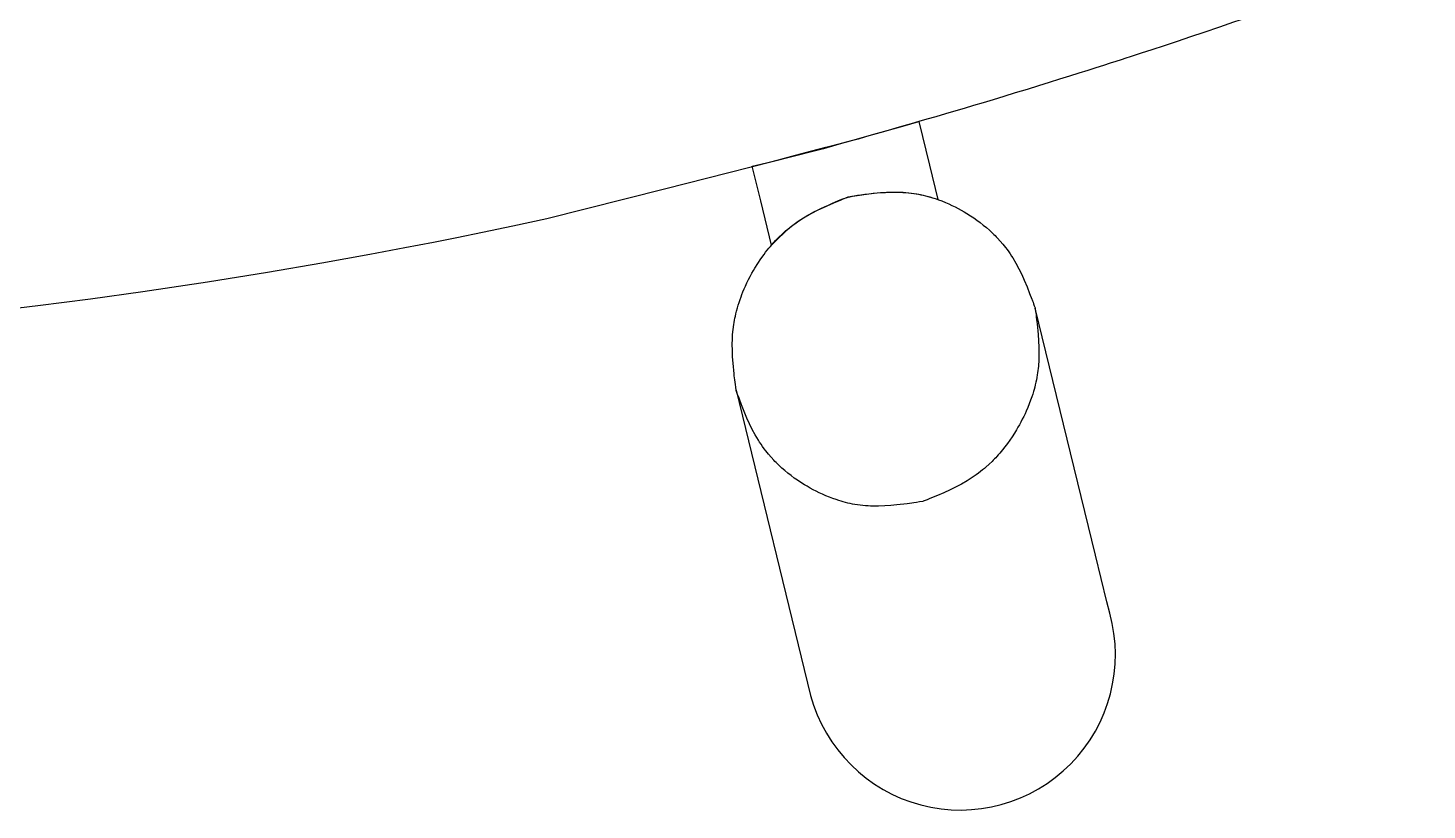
# Model space of a CAD drawing. Extents: x -120222 to -41942, y -19134 to 30932.
# Drawn here: x -97446.9 to -97364.5, y 3991.4 to 4037.5 of the extents above; entities that cross this region are included whole.
import ezdxf

# ---------------------------------------------------------------- set-up
doc = ezdxf.new("R2010")
doc.units = 0
doc.header["$LTSCALE"] = 150
doc.header["$MEASUREMENT"] = 0
doc.layers.get('0').update_dxf_attribs({"linetype": 'CONTINUOUS'})
doc.layers.add('_____', color=7, linetype='CONTINUOUS')

# ---------------------------------------------------------------- blocks, each defined once
blk = doc.blocks.new('____-461')
at = {"color": 1, "linetype": 'Continuous'}
for p, q in [((-103819.116, -542.251), (-103822.672, -527.695)), ((-103840.294, -532.526), (-103835.902, -550.501)), ((-103818.447, -544.987), (-103819.116, -542.251)), ((-103818.28, -545.671), (-103818.447, -544.987))]:
    blk.add_line(p, q, dxfattribs=at)
for points in [[(-103799.078, -506.592, 0), (-103800.585, -507.176, 0), (-103802.105, -507.749, 0), (-103803.621, -508.304, 0), (-103804.606, -508.659, 0), (-103805.478, -508.969, 0), (-103806.24, -509.236, 0), (-103806.9, -509.466, 0), (-103807.46, -509.66, 0), (-103807.992, -509.843, 0), (-103808.523, -510.026, 0), (-103809.026, -510.198, 0), (-103809.6, -510.393, 0), (-103810.25, -510.613, 0), (-103810.982, -510.863, 0), (-103811.809, -511.147, 0), (-103812.732, -511.466, 0)], [(-103799.078, -506.592, 0), (-103800.585, -507.176, 0), (-103802.105, -507.749, 0), (-103803.621, -508.304, 0), (-103804.606, -508.659, 0), (-103805.478, -508.969, 0), (-103806.24, -509.236, 0), (-103806.9, -509.466, 0), (-103807.46, -509.66, 0), (-103807.992, -509.843, 0), (-103808.523, -510.026, 0), (-103809.026, -510.198, 0), (-103809.6, -510.393, 0), (-103810.25, -510.613, 0), (-103810.982, -510.863, 0), (-103811.809, -511.147, 0), (-103812.732, -511.466, 0)], [(-103851.442, -522.44, 0), (-103853.439, -522.874, 0), (-103855.233, -523.247, 0), (-103856.754, -523.556, 0), (-103858.116, -523.826, 0), (-103859.805, -524.151, 0), (-103861.871, -524.542, 0), (-103864.695, -525.05, 0), (-103867.904, -525.598, 0), (-103871.431, -526.165, 0), (-103875.234, -526.742, 0), (-103878.333, -527.174, 0), (-103881.435, -527.567, 0), (-103884.527, -527.927, 0)], [(-103851.442, -522.44, 0), (-103853.439, -522.874, 0), (-103855.233, -523.247, 0), (-103856.754, -523.556, 0), (-103858.116, -523.826, 0), (-103859.805, -524.151, 0), (-103861.871, -524.542, 0), (-103864.695, -525.05, 0), (-103867.904, -525.598, 0), (-103871.431, -526.165, 0), (-103875.234, -526.742, 0), (-103878.333, -527.174, 0), (-103881.435, -527.567, 0), (-103884.527, -527.927, 0)], [(-103812.732, -511.466, 0), (-103813.516, -511.726, 0), (-103814.305, -511.986, 0), (-103815.079, -512.242, 0), (-103815.809, -512.481, 0), (-103816.432, -512.685, 0), (-103817.076, -512.895, 0), (-103817.334, -512.979, 0), (-103817.603, -513.066, 0), (-103817.911, -513.166, 0), (-103818.259, -513.278, 0), (-103818.657, -513.405, 0), (-103819.096, -513.546, 0), (-103819.579, -513.7, 0), (-103820.101, -513.866, 0), (-103820.657, -514.041, 0), (-103821.233, -514.222, 0), (-103821.84, -514.411, 0), (-103822.479, -514.608, 0), (-103823.148, -514.814, 0), (-103823.844, -515.027, 0), (-103824.51, -515.23, 0), (-103825.144, -515.421, 0), (-103825.744, -515.602, 0), (-103826.313, -515.772, 0), (-103826.849, -515.931, 0), (-103827.355, -516.08, 0), (-103827.962, -516.258, 0), (-103828.526, -516.424, 0), (-103829.048, -516.576, 0), (-103829.528, -516.715, 0), (-103829.978, -516.846, 0), (-103830.407, -516.969, 0), (-103830.814, -517.086, 0), (-103831.338, -517.236, 0), (-103831.821, -517.373, 0), (-103832.264, -517.499, 0), (-103832.665, -517.613, 0), (-103833.108, -517.738, 0), (-103833.578, -517.87, 0), (-103834.079, -518.011, 0), (-103834.607, -518.158, 0), (-103835.145, -518.309, 0), (-103835.695, -518.462, 0)], [(-103812.732, -511.466, 0), (-103813.516, -511.726, 0), (-103814.305, -511.986, 0), (-103815.079, -512.242, 0), (-103815.809, -512.481, 0), (-103816.432, -512.685, 0), (-103817.076, -512.895, 0), (-103817.334, -512.979, 0), (-103817.603, -513.066, 0), (-103817.911, -513.166, 0), (-103818.259, -513.278, 0), (-103818.657, -513.405, 0), (-103819.096, -513.546, 0), (-103819.579, -513.7, 0), (-103820.101, -513.866, 0), (-103820.657, -514.041, 0), (-103821.233, -514.222, 0), (-103821.84, -514.411, 0), (-103822.479, -514.608, 0), (-103823.148, -514.814, 0), (-103823.844, -515.027, 0), (-103824.51, -515.23, 0), (-103825.144, -515.421, 0), (-103825.744, -515.602, 0), (-103826.313, -515.772, 0), (-103826.849, -515.931, 0), (-103827.355, -516.08, 0), (-103827.962, -516.258, 0), (-103828.526, -516.424, 0), (-103829.048, -516.576, 0), (-103829.528, -516.715, 0), (-103829.978, -516.846, 0), (-103830.407, -516.969, 0), (-103830.814, -517.086, 0), (-103831.338, -517.236, 0), (-103831.821, -517.373, 0), (-103832.264, -517.499, 0), (-103832.665, -517.613, 0), (-103833.108, -517.738, 0), (-103833.578, -517.87, 0), (-103834.079, -518.011, 0), (-103834.607, -518.158, 0), (-103835.145, -518.309, 0), (-103835.695, -518.462, 0)], [(-103839.337, -519.343, 0), (-103838.503, -519.135, 0), (-103837.652, -518.918, 0), (-103836.785, -518.694, 0), (-103835.901, -518.463, 0), (-103835, -518.224, 0), (-103834.083, -517.978, 0), (-103833.203, -517.739, 0), (-103832.308, -517.493, 0), (-103831.398, -517.241, 0), (-103830.473, -516.982, 0), (-103829.533, -516.716, 0)], [(-103829.533, -516.716, 0), (-103828.906, -519.281, 0), (-103828.414, -521.297, 0)], [(-103835.695, -518.462, 0), (-103844.513, -520.69, 0), (-103851.442, -522.44, 0)], [(-103838.204, -523.981, 0), (-103838.838, -521.384, 0), (-103839.337, -519.343, 0)], [(-103828.414, -521.297, 0), (-103828.693, -521.217, 0), (-103828.955, -521.146, 0), (-103829.201, -521.085, 0), (-103829.43, -521.033, 0), (-103829.642, -520.991, 0), (-103829.798, -520.965, 0), (-103829.955, -520.944, 0), (-103830.12, -520.926, 0), (-103830.293, -520.911, 0), (-103830.474, -520.901, 0), (-103830.717, -520.892, 0), (-103830.973, -520.89, 0), (-103831.237, -520.894, 0), (-103831.493, -520.901, 0), (-103831.741, -520.913, 0), (-103831.981, -520.929, 0), (-103832.211, -520.949, 0), (-103832.469, -520.977, 0), (-103832.712, -521.008, 0), (-103832.937, -521.04, 0), (-103833.145, -521.074, 0), (-103833.336, -521.108, 0), (-103833.51, -521.144, 0), (-103833.772, -521.21, 0), (-103834.026, -521.29, 0), (-103834.272, -521.384, 0), (-103834.463, -521.465, 0), (-103834.665, -521.552, 0), (-103834.876, -521.645, 0), (-103835.097, -521.745, 0), (-103835.328, -521.855, 0), (-103835.565, -521.975, 0), (-103835.812, -522.106, 0), (-103836.069, -522.249, 0), (-103836.328, -522.404, 0), (-103836.499, -522.514, 0), (-103836.669, -522.63, 0), (-103836.837, -522.75, 0), (-103837.004, -522.876, 0), (-103837.17, -523.007, 0), (-103837.339, -523.15, 0), (-103837.545, -523.333, 0), (-103837.758, -523.532, 0), (-103837.978, -523.748, 0), (-103838.204, -523.981, 0)], [(-103833.675, -521.141, 0), (-103833.478, -521.11, 0), (-103833.306, -521.084, 0), (-103833.154, -521.062, 0), (-103833.019, -521.042, 0), (-103832.89, -521.024, 0), (-103832.761, -521.006, 0), (-103832.152, -520.931, 0), (-103831.791, -520.897, 0), (-103831.43, -520.873, 0), (-103831.07, -520.861, 0), (-103830.949, -520.86, 0), (-103830.829, -520.86, 0), (-103830.708, -520.862, 0), (-103830.588, -520.867, 0), (-103830.453, -520.874, 0), (-103830.3, -520.884, 0), (-103830.138, -520.898, 0), (-103829.977, -520.918, 0), (-103829.828, -520.939, 0), (-103829.678, -520.963, 0), (-103829.54, -520.988, 0), (-103829.401, -521.016, 0), (-103829.263, -521.047, 0), (-103829.126, -521.081, 0), (-103828.989, -521.117, 0), (-103828.871, -521.15, 0), (-103828.729, -521.192, 0), (-103828.564, -521.245, 0), (-103828.376, -521.311, 0), (-103828.171, -521.388, 0), (-103827.965, -521.471, 0), (-103827.76, -521.56, 0), (-103827.575, -521.646, 0), (-103827.391, -521.737, 0), (-103827.209, -521.831, 0), (-103827.029, -521.929, 0), (-103826.854, -522.03, 0), (-103826.697, -522.124, 0), (-103826.491, -522.254, 0), (-103826.295, -522.384, 0), (-103826.102, -522.519, 0), (-103825.913, -522.66, 0), (-103825.728, -522.805, 0), (-103825.546, -522.953, 0), (-103825.37, -523.108, 0), (-103825.268, -523.201, 0), (-103825.182, -523.282, 0), (-103825.109, -523.353, 0), (-103825.037, -523.424, 0), (-103824.965, -523.497, 0), (-103824.895, -523.57, 0), (-103824.733, -523.746, 0), (-103824.577, -523.927, 0), (-103824.5, -524.021, 0), (-103824.418, -524.125, 0), (-103824.327, -524.244, 0), (-103824.233, -524.373, 0), (-103824.142, -524.504, 0), (-103824.06, -524.63, 0), (-103823.99, -524.74, 0), (-103823.803, -525.056, 0), (-103823.63, -525.38, 0), (-103823.467, -525.712, 0), (-103823.314, -526.051, 0), (-103823.152, -526.436, 0), (-103822.998, -526.826, 0), (-103822.866, -527.172, 0), (-103822.849, -527.218, 0), (-103822.828, -527.275, 0), (-103822.8, -527.35, 0), (-103822.766, -527.443, 0), (-103822.725, -527.553, 0), (-103822.678, -527.681, 0)], [(-103840.294, -532.526, 0), (-103840.317, -532.348, 0), (-103840.337, -532.19, 0), (-103840.354, -532.05, 0), (-103840.37, -531.923, 0), (-103840.384, -531.807, 0), (-103840.397, -531.692, 0), (-103840.41, -531.576, 0), (-103840.472, -530.942, 0), (-103840.498, -530.565, 0), (-103840.514, -530.188, 0), (-103840.518, -529.813, 0), (-103840.511, -529.532, 0), (-103840.495, -529.249, 0), (-103840.467, -528.953, 0), (-103840.429, -528.661, 0), (-103840.408, -528.536, 0), (-103840.386, -528.411, 0), (-103840.362, -528.287, 0), (-103840.335, -528.162, 0), (-103840.305, -528.03, 0), (-103840.265, -527.869, 0), (-103840.216, -527.685, 0), (-103840.167, -527.521, 0), (-103840.115, -527.358, 0), (-103840.06, -527.196, 0), (-103840.002, -527.033, 0), (-103839.948, -526.891, 0), (-103839.886, -526.736, 0), (-103839.817, -526.57, 0), (-103839.744, -526.405, 0), (-103839.653, -526.21, 0), (-103839.558, -526.017, 0), (-103839.459, -525.826, 0), (-103839.358, -525.641, 0), (-103839.265, -525.478, 0), (-103839.18, -525.334, 0), (-103839.009, -525.06, 0), (-103838.83, -524.791, 0), (-103838.642, -524.53, 0), (-103838.552, -524.408, 0), (-103838.459, -524.289, 0), (-103838.365, -524.171, 0), (-103838.271, -524.059, 0), (-103838.188, -523.962, 0), (-103838.075, -523.835, 0), (-103837.965, -523.715, 0), (-103837.853, -523.598, 0), (-103837.74, -523.483, 0), (-103837.624, -523.371, 0), (-103837.506, -523.261, 0), (-103837.386, -523.153, 0), (-103837.252, -523.039, 0), (-103837.11, -522.924, 0), (-103836.956, -522.804, 0), (-103836.797, -522.687, 0), (-103836.641, -522.58, 0), (-103836.323, -522.376, 0), (-103835.997, -522.187, 0), (-103835.664, -522.01, 0), (-103835.323, -521.842, 0), (-103834.936, -521.665, 0), (-103834.544, -521.496, 0), (-103834.196, -521.351, 0), (-103834.15, -521.333, 0), (-103834.095, -521.31, 0), (-103834.021, -521.28, 0), (-103833.928, -521.243, 0), (-103833.818, -521.198, 0), (-103833.69, -521.146, 0)], [(-103833.69, -521.146, 0), (-103833.682, -521.143, 0), (-103833.675, -521.141, 0)], [(-103822.672, -527.695, 0), (-103822.647, -527.897, 0), (-103822.624, -528.073, 0), (-103822.605, -528.227, 0), (-103822.589, -528.365, 0), (-103822.573, -528.497, 0), (-103822.558, -528.629, 0), (-103822.497, -529.25, 0), (-103822.47, -529.619, 0), (-103822.454, -529.988, 0), (-103822.449, -530.356, 0), (-103822.45, -530.459, 0), (-103822.452, -530.562, 0), (-103822.455, -530.665, 0), (-103822.459, -530.767, 0), (-103822.465, -530.871, 0), (-103822.473, -530.987, 0), (-103822.483, -531.111, 0), (-103822.496, -531.244, 0), (-103822.512, -531.376, 0), (-103822.53, -531.508, 0), (-103822.549, -531.628, 0), (-103822.575, -531.782, 0), (-103822.603, -531.925, 0), (-103822.633, -532.067, 0), (-103822.666, -532.208, 0), (-103822.701, -532.35, 0), (-103822.739, -532.491, 0), (-103822.774, -532.612, 0), (-103822.818, -532.758, 0), (-103822.872, -532.928, 0), (-103822.94, -533.121, 0), (-103823.02, -533.333, 0), (-103823.105, -533.545, 0), (-103823.196, -533.756, 0), (-103823.271, -533.92, 0), (-103823.349, -534.083, 0), (-103823.43, -534.245, 0), (-103823.513, -534.405, 0), (-103823.6, -534.564, 0), (-103823.686, -534.717, 0), (-103823.767, -534.855, 0), (-103823.899, -535.068, 0), (-103824.03, -535.272, 0), (-103824.165, -535.472, 0), (-103824.307, -535.668, 0), (-103824.452, -535.86, 0), (-103824.6, -536.049, 0), (-103824.755, -536.232, 0), (-103824.848, -536.338, 0), (-103824.928, -536.427, 0), (-103824.999, -536.504, 0), (-103825.07, -536.579, 0), (-103825.143, -536.654, 0), (-103825.216, -536.727, 0), (-103825.391, -536.896, 0), (-103825.571, -537.059, 0), (-103825.664, -537.14, 0), (-103825.767, -537.225, 0), (-103825.886, -537.321, 0), (-103826.013, -537.42, 0), (-103826.143, -537.515, 0), (-103826.267, -537.602, 0), (-103826.377, -537.676, 0), (-103826.689, -537.873, 0), (-103827.01, -538.056, 0), (-103827.337, -538.229, 0), (-103827.671, -538.392, 0), (-103828.051, -538.565, 0), (-103828.435, -538.731, 0), (-103828.776, -538.872, 0), (-103828.821, -538.89, 0), (-103828.877, -538.913, 0), (-103828.951, -538.943, 0), (-103829.042, -538.98, 0), (-103829.151, -539.024, 0), (-103829.277, -539.075, 0)], [(-103822.678, -527.681, 0), (-103822.675, -527.689, 0), (-103822.672, -527.695, 0)], [(-103840.289, -532.54, 0), (-103840.292, -532.532, 0), (-103840.294, -532.526, 0)], [(-103829.291, -539.081, 0), (-103829.489, -539.111, 0), (-103829.661, -539.137, 0), (-103829.812, -539.159, 0), (-103829.947, -539.179, 0), (-103830.076, -539.197, 0), (-103830.206, -539.215, 0), (-103830.814, -539.29, 0), (-103831.176, -539.324, 0), (-103831.537, -539.348, 0), (-103831.897, -539.36, 0), (-103832.017, -539.362, 0), (-103832.138, -539.361, 0), (-103832.258, -539.359, 0), (-103832.379, -539.355, 0), (-103832.513, -539.348, 0), (-103832.666, -539.337, 0), (-103832.828, -539.323, 0), (-103832.989, -539.303, 0), (-103833.138, -539.282, 0), (-103833.288, -539.258, 0), (-103833.427, -539.233, 0), (-103833.565, -539.205, 0), (-103833.703, -539.174, 0), (-103833.841, -539.141, 0), (-103833.978, -539.104, 0), (-103834.096, -539.071, 0), (-103834.238, -539.029, 0), (-103834.403, -538.976, 0), (-103834.59, -538.911, 0), (-103834.796, -538.833, 0), (-103835.002, -538.75, 0), (-103835.206, -538.661, 0), (-103835.392, -538.575, 0), (-103835.575, -538.484, 0), (-103835.757, -538.39, 0), (-103835.937, -538.292, 0), (-103836.113, -538.191, 0), (-103836.27, -538.098, 0), (-103836.475, -537.967, 0), (-103836.672, -537.837, 0), (-103836.865, -537.702, 0), (-103837.053, -537.561, 0), (-103837.239, -537.416, 0), (-103837.42, -537.268, 0), (-103837.596, -537.113, 0), (-103837.698, -537.02, 0), (-103837.784, -536.94, 0), (-103837.858, -536.868, 0), (-103837.93, -536.797, 0), (-103838.001, -536.724, 0), (-103838.072, -536.651, 0), (-103838.233, -536.475, 0), (-103838.389, -536.294, 0), (-103838.467, -536.2, 0), (-103838.548, -536.097, 0), (-103838.64, -535.977, 0), (-103838.734, -535.848, 0), (-103838.824, -535.717, 0), (-103838.907, -535.592, 0), (-103838.977, -535.481, 0), (-103839.163, -535.165, 0), (-103839.337, -534.841, 0), (-103839.499, -534.509, 0), (-103839.652, -534.17, 0), (-103839.814, -533.785, 0), (-103839.969, -533.395, 0), (-103840.1, -533.049, 0), (-103840.117, -533.003, 0), (-103840.139, -532.946, 0), (-103840.166, -532.871, 0), (-103840.201, -532.779, 0), (-103840.242, -532.668, 0), (-103840.289, -532.54, 0)], [(-103829.277, -539.075, 0), (-103829.285, -539.078, 0), (-103829.291, -539.081, 0)]]:
    blk.add_polyline3d(points, dxfattribs=at)
for start, end in [(315.39756, 15.53626), (195.12015, 255.25885), (255.25885, 315.39756)]:
    blk.add_arc((-103827.082, -548.118), 9.136, start, end, dxfattribs=at)

msp = doc.modelspace()

# ---------------------------------------------------------------- block references
at = {"layer": '_____', "color": 0}
msp.add_blockref('____-461', (6435.10495, 4548.69799), dxfattribs=at)

doc.saveas('drawing.dxf')
